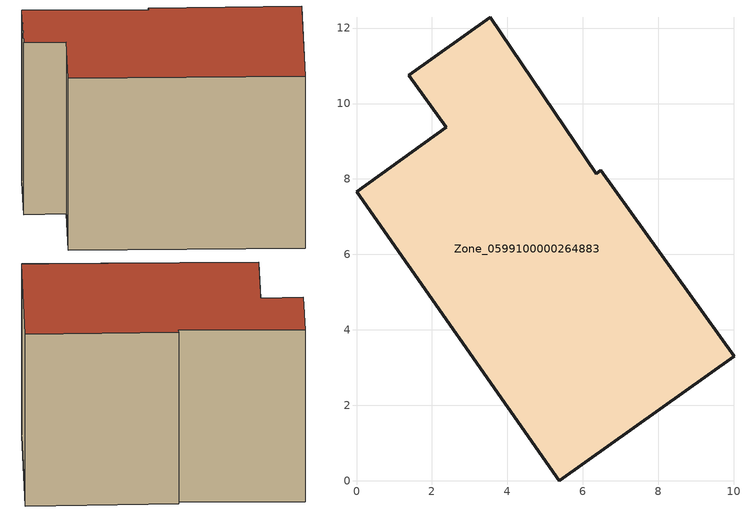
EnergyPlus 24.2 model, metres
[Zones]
Zone_0599100000264883
 floor ground (C_G): 1.38,10.74 3.54,12.29 6.35,8.14 6.48,8.23 10,3.31 5.38,0 0,7.67 2.37,9.37 z0
 wall outside (C_F): 6.35,8.14 3.54,12.29 1.38,10.74 2.37,9.37 0,7.67 5.38,0 10,3.31 6.48,8.23 6.35,8.14 z0:7.78
 roof outside (C_R): 3.54,12.29 1.38,10.74 2.37,9.37 0,7.67 5.38,0 10,3.31 6.48,8.23 6.35,8.14 z7.78
[BUILDING]
Pand.0599100000264883: North Axis=0; Terrain=City; Loads Convergence Tolerance Value=0.04; Temperature Convergence Tolerance Value=0.4; Solar Distribution=FullExterior; Maximum Number of Warmup Days=25; Minimum Number of Warmup Days=1
[Site:Location]
Rotterdam.The.Hague.AP_ZH_NLD Design_Conditions: Latitude=51.96; Longitude=4.45; Time Zone=1; Elevation=-4.5
[SITE:GROUNDTEMPERATURE:BUILDINGSURFACE]
18, 18, 18, 18, 18, 18, 18, 18, 18, 18, 18, 18
[MATERIAL] Thermal Absorptance=0.9; Solar Absorptance=0.7; Visible Absorptance=0.7
Name | Roughness | Thickness | Conductivity | Density | Specific Heat
G.TC.1975-1991 | MediumSmooth | 0.15 | 0.288461 | 540 | 1210
F.TC.1975-1991 | Rough | 0.3 | 0.230769 | 1920 | 840
R.TC.1975-1991 | MediumRough | 0.2 | 0.153846 | 1500 | 1000
[CONSTRUCTION]
C_G: G.TC.1975-1991
C_F: F.TC.1975-1991
C_R: R.TC.1975-1991
[ZONE]
Zone_0599100000264883: Type=1; Multiplier=1; Ceiling Height=Autocalculate; Volume=Autocalculate; Floor Area=autocalculate; Part of Total Floor Area=Yes
[ZONEINFILTRATION:DESIGNFLOWRATE]
Infil_Zone_0599100000264883: Zone or ZoneList or Space or SpaceList=Zone_0599100000264883; Schedule=AlwaysOn; Design Flow Rate Calculation Method=Flow/Area; Flow Rate per Floor Area=0.003; Constant Term Coefficient=1; Temperature Term Coefficient=0; Velocity Term Coefficient=0; Velocity Squared Term Coefficient=0
[HVACTEMPLATE:ZONE:IDEALLOADSAIRSYSTEM]
Zone_0599100000264883: Maximum Heating Supply Air Temperature=50; Minimum Cooling Supply Air Temperature=13; Maximum Heating Supply Air Humidity Ratio=0.0156; Minimum Cooling Supply Air Humidity Ratio=0.0077; Heating Limit=NoLimit; Cooling Limit=NoLimit; Dehumidification Control Type=ConstantSensibleHeatRatio; Cooling Sensible Heat Ratio=0.7; Dehumidification Setpoint=60; Humidification Control Type=None; Humidification Setpoint=30; Outdoor Air Method=None; Outdoor Air Flow Rate per Person=0.00944; Outdoor Air Flow Rate per Zone Floor Area=0; Outdoor Air Flow Rate per Zone=0; Demand Controlled Ventilation Type=None; Outdoor Air Economizer Type=NoEconomizer; Heat Recovery Type=None; Sensible Heat Recovery Effectiveness=0.7; Latent Heat Recovery Effectiveness=0.65
[ZONECONTROL:THERMOSTAT]
ThermostatControl_Zone_0599100000264883: Zone or ZoneList=Zone_0599100000264883; Control Type Schedule=DualSetpointControlType; Control 1=Thermostat_Zone_0599100000264883; Temperature Difference Between Cutout And Setpoint=0
[THERMOSTATSETPOINT:DUALSETPOINT]
Thermostat_Zone_0599100000264883: Heating Setpoint Temperature Schedule=HeatingSetpoint_Zone_0599100000264883; Cooling Setpoint Temperature Schedule=CoolingSetpoint_Zone_0599100000264883
[SCHEDULE:COMPACT]
HeatingSetpoint_Zone_0599100000264883: Through: 12/31, For: AllDays, Until: 24:00, 21
CoolingSetpoint_Zone_0599100000264883: Through: 12/31, For: AllDays, Until: 24:00, 24
DualSetpointControlType: Through: 12/31, For: AllDays, Until: 24:00, 4
AlwaysOn: Through: 12/31, For: AllDays, Until: 24:00, 1
